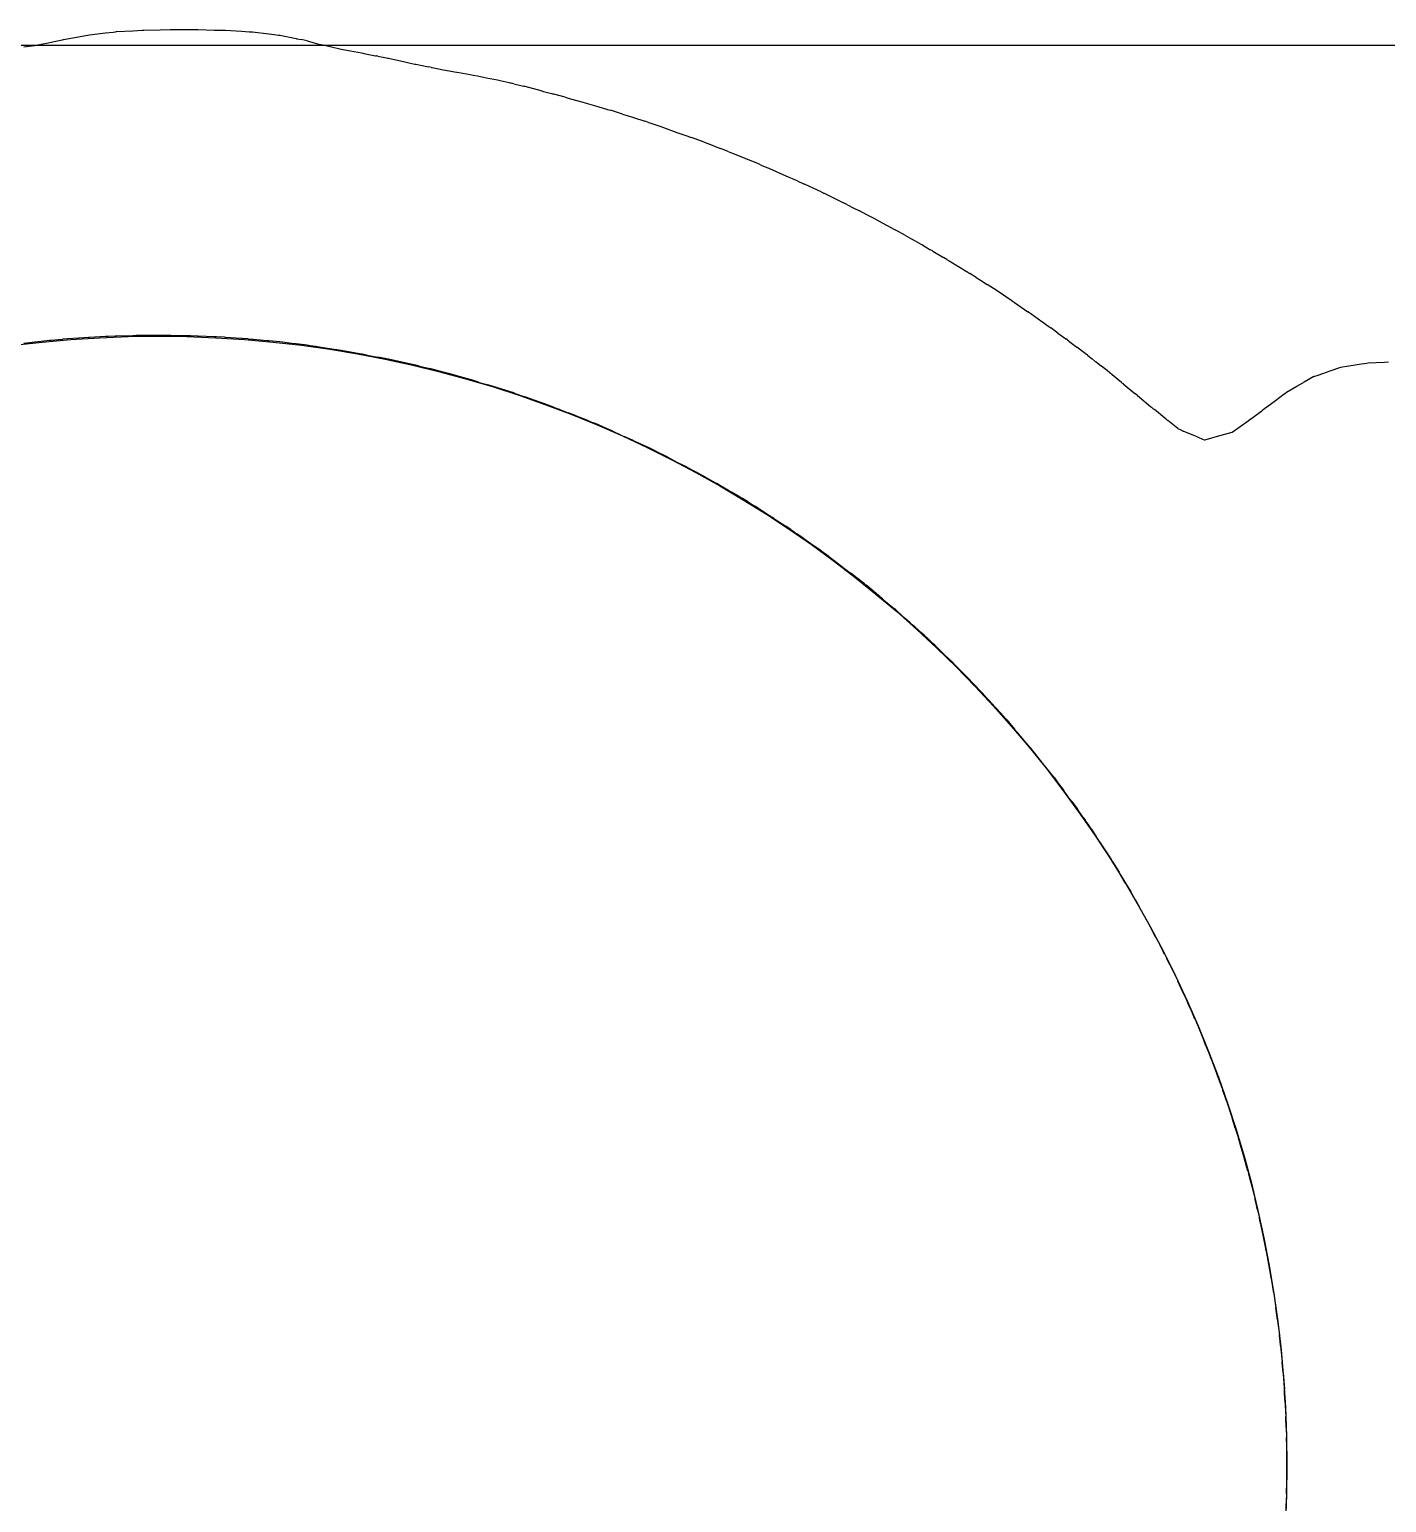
# Model space of a CAD drawing. Extents: x -22 to 217, y -59 to 33.
# Drawn here: x -7.38 to 7.58, y -0.41 to 15.83 of the extents above; entities that cross this region are included whole.
import ezdxf

# ---------------------------------------------------------------- set-up
doc = ezdxf.new("R2010")
doc.units = 0

msp = doc.modelspace()

# ---------------------------------------------------------------- linework, layer by layer
at = {"layer": 'BOUNDING_BOX'}
msp.add_line((139.4452, 15.6545), (-22.1168, 15.6545), dxfattribs=at)
at = {"layer": 'MIDPLANE_Z0_OUTLINE'}
for p, q in [((-6.8419, 15.7508), (-6.8036, 15.758)), ((-6.8036, 15.758), (-6.7402, 15.7704)), ((-6.7402, 15.7704), (-6.7209, 15.7741)), ((-6.7209, 15.7741), (-6.5419, 15.7944)), ((-6.5419, 15.7944), (-6.4577, 15.804)), ((-6.4577, 15.804), (-6.4331, 15.8071)), ((-6.4331, 15.8071), (-6.4209, 15.8086)), ((-6.4209, 15.8086), (-6.2419, 15.8187)), ((-6.2419, 15.8187), (-6.137, 15.8247)), ((-6.137, 15.8247), (-6.1269, 15.8253)), ((-6.1269, 15.8253), (-6.1209, 15.8257)), ((-6.1209, 15.8257), (-5.9419, 15.8296)), ((-5.9419, 15.8296), (-5.8296, 15.8321)), ((-5.8296, 15.8321), (-5.8243, 15.8322)), ((-5.8243, 15.8322), (-5.8209, 15.8322)), ((-5.8209, 15.8322), (-5.6419, 15.8316)), ((-5.6419, 15.8316), (-5.5305, 15.8312)), ((-5.5305, 15.8312), (-5.5246, 15.8312)), ((-5.5246, 15.8312), (-5.5209, 15.8312)), ((-5.5209, 15.8312), (-5.3419, 15.8262)), ((-5.3419, 15.8262), (-5.2384, 15.8233)), ((-5.2384, 15.8233), (-5.2273, 15.823)), ((-5.2273, 15.823), (-5.2209, 15.8228)), ((-5.2209, 15.8228), (-5.0419, 15.8121)), ((-5.0419, 15.8121), (-4.9547, 15.8069)), ((-4.9547, 15.8069), (-4.9318, 15.8055)), ((-4.9318, 15.8055), (-4.9209, 15.8048)), ((-4.9209, 15.8048), (-4.7419, 15.7839)), ((-4.7419, 15.7839), (-4.6844, 15.7773)), ((-4.6844, 15.7773), (-4.6346, 15.7707)), ((-4.6346, 15.7707), (-4.6209, 15.7688)), ((-4.6209, 15.7688), (-4.4419, 15.732)), ((-7.4419, 15.6393), (-7.3209, 15.6547)), ((-7.3209, 15.6547), (-7.27, 15.6658)), ((-7.27, 15.6658), (-7.1753, 15.6864)), ((-7.1753, 15.6864), (-7.1419, 15.6929)), ((-7.1419, 15.6929), (-7.0209, 15.7167)), ((-7.0209, 15.7167), (-7.0156, 15.7177)), ((-7.0156, 15.7177), (-7.005, 15.7198)), ((-7.005, 15.7198), (-6.8419, 15.7508)), ((-4.4419, 15.732), (-4.4318, 15.7299)), ((-4.4318, 15.7299), (-4.3846, 15.7198)), ((-4.3209, 15.7061), (-4.3846, 15.7198)), ((-4.3209, 15.7061), (-4.3076, 15.7026)), ((-4.3076, 15.7026), (-4.1897, 15.6719)), ((-4.1897, 15.6719), (-4.1419, 15.661)), ((-4.1419, 15.661), (-4.0209, 15.6332)), ((-4.0209, 15.6332), (-3.9894, 15.6262)), ((-3.9894, 15.6262), (-3.9453, 15.6164)), ((-3.9453, 15.6164), (-3.8419, 15.5966)), ((-3.8419, 15.5966), (-3.7209, 15.5735)), ((-3.7209, 15.5735), (-3.706, 15.5705)), ((-3.706, 15.5705), (-3.6936, 15.5681)), ((-3.6936, 15.5681), (-3.5668, 15.5432)), ((-3.5668, 15.5432), (-3.5541, 15.5407)), ((-3.5419, 15.5383), (-3.5541, 15.5407)), ((-3.5419, 15.5383), (-3.4434, 15.5183)), ((-3.4434, 15.5183), (-3.4287, 15.5155)), ((-3.4287, 15.5155), (-3.4209, 15.514)), ((-3.4209, 15.514), (-3.2419, 15.4737)), ((-3.2419, 15.4737), (-3.1979, 15.4638)), ((-3.1979, 15.4638), (-3.1314, 15.4501)), ((-3.1314, 15.4501), (-3.1209, 15.448)), ((-3.1209, 15.448), (-2.9835, 15.4198)), ((-2.949, 15.4127), (-2.9835, 15.4198)), ((-2.949, 15.4127), (-2.9419, 15.4114)), ((-2.9419, 15.4114), (-2.8209, 15.3889)), ((-2.8209, 15.3889), (-2.7955, 15.3842)), ((-2.7955, 15.3842), (-2.6959, 15.3658)), ((-2.6959, 15.3658), (-2.6419, 15.3561)), ((-2.6419, 15.3561), (-2.5209, 15.3345)), ((-2.5209, 15.3345), (-2.4884, 15.3283)), ((-2.4884, 15.3283), (-2.4423, 15.3194)), ((-2.4423, 15.3194), (-2.3419, 15.2995)), ((-2.3419, 15.2995), (-2.2209, 15.2756)), ((-2.2209, 15.2756), (-2.2054, 15.2722)), ((-2.2054, 15.2722), (-2.1924, 15.2693)), ((-2.1924, 15.2693), (-2.0932, 15.2461)), ((-2.0932, 15.2461), (-2.0701, 15.2407)), ((-2.0419, 15.2341), (-2.0701, 15.2407)), ((-2.0419, 15.2341), (-1.9494, 15.2123)), ((-1.9494, 15.2123), (-1.9301, 15.2077)), ((-1.9301, 15.2077), (-1.9209, 15.2055)), ((-1.9209, 15.2055), (-1.7419, 15.1576)), ((-1.7419, 15.1576), (-1.712, 15.1496)), ((-1.712, 15.1496), (-1.6237, 15.126)), ((-1.6237, 15.126), (-1.6209, 15.1253)), ((-1.6209, 15.1253), (-1.6011, 15.1198)), ((-1.4766, 15.0851), (-1.6011, 15.1198)), ((-1.4766, 15.0851), (-1.4419, 15.0755)), ((-1.4419, 15.0755), (-1.3209, 15.042)), ((-1.3209, 15.042), (-1.2902, 15.0332)), ((-1.2902, 15.0332), (-1.2423, 15.0193)), ((-1.2423, 15.0193), (-1.1419, 14.99)), ((-1.1419, 14.99), (-1.0209, 14.9546)), ((-1.0209, 14.9546), (-1.0148, 14.9527)), ((-1.0148, 14.9527), (-1.0103, 14.9514)), ((-1.0103, 14.9514), (-0.9943, 14.9463)), ((-0.9943, 14.9463), (-0.9766, 14.9408)), ((-0.8419, 14.8985), (-0.9766, 14.9408)), ((-0.8419, 14.8985), (-0.782, 14.8797)), ((-0.782, 14.8797), (-0.7322, 14.8639)), ((-0.7322, 14.8639), (-0.7209, 14.8603)), ((-0.7209, 14.8603), (-0.5982, 14.8198)), ((-0.5559, 14.8058), (-0.5982, 14.8198)), ((-0.5559, 14.8058), (-0.5419, 14.8011)), ((-0.5419, 14.8011), (-0.4209, 14.7605)), ((-0.4209, 14.7605), (-0.3917, 14.7503)), ((-0.3917, 14.7503), (-0.3321, 14.7296)), ((-0.3321, 14.7296), (-0.2419, 14.6977)), ((-0.2419, 14.6977), (-0.1209, 14.6548)), ((-0.1209, 14.6548), (-0.115, 14.6527)), ((-0.115, 14.6527), (-0.1106, 14.6511)), ((-0.1106, 14.6511), (-0.0979, 14.6463)), ((-0.0979, 14.6463), (-0.083, 14.6407)), ((0.0581, 14.5882), (-0.083, 14.6407)), ((0.0581, 14.5882), (0.108, 14.5697)), ((0.108, 14.5697), (0.171, 14.5457)), ((0.171, 14.5457), (0.1791, 14.5426)), ((0.1791, 14.5426), (0.2375, 14.5198)), ((0.3241, 14.4858), (0.2375, 14.5198)), ((0.3241, 14.4858), (0.3581, 14.4722)), ((0.3581, 14.4722), (0.4791, 14.4238)), ((0.4791, 14.4238), (0.5051, 14.4131)), ((0.5051, 14.4131), (0.5379, 14.3996)), ((0.6581, 14.3491), (0.5379, 14.3996)), ((0.678, 14.3407), (0.6581, 14.3491)), ((0.678, 14.3407), (0.6851, 14.3378)), ((0.6851, 14.3378), (0.7492, 14.3109)), ((0.7492, 14.3109), (0.77, 14.302)), ((0.77, 14.302), (0.7791, 14.2981)), ((0.7791, 14.2981), (0.9579, 14.2198)), ((0.958, 14.2197), (0.9579, 14.2198)), ((0.958, 14.2197), (0.9581, 14.2197)), ((0.9581, 14.2197), (1.0791, 14.1654)), ((1.0791, 14.1654), (1.1056, 14.1532)), ((1.1056, 14.1532), (1.1645, 14.1262)), ((1.2581, 14.0823), (1.1645, 14.1262)), ((1.3467, 14.0407), (1.2581, 14.0823)), ((1.3467, 14.0407), (1.354, 14.0373)), ((1.354, 14.0373), (1.3687, 14.0304)), ((1.3687, 14.0304), (1.3752, 14.0273)), ((1.3752, 14.0273), (1.3791, 14.0255)), ((1.3791, 14.0255), (1.5581, 13.9383)), ((1.5581, 13.9383), (1.5705, 13.9322)), ((1.5705, 13.9322), (1.5955, 13.9198)), ((1.6791, 13.878), (1.5955, 13.9198)), ((1.6791, 13.878), (1.7024, 13.8662)), ((1.7024, 13.8662), (1.7701, 13.8318)), ((1.8581, 13.786), (1.7701, 13.8318)), ((1.9452, 13.7407), (1.8581, 13.786)), ((1.9452, 13.7407), (1.9525, 13.737)), ((1.9525, 13.737), (1.9675, 13.7292)), ((1.9675, 13.7292), (1.9748, 13.7253)), ((1.9748, 13.7253), (1.9791, 13.723)), ((1.9791, 13.723), (2.1581, 13.6266)), ((2.1581, 13.6266), (2.1625, 13.6242)), ((2.1625, 13.6242), (2.1706, 13.6198)), ((2.2791, 13.5598), (2.1706, 13.6198)), ((2.2791, 13.5598), (2.3044, 13.5457)), ((2.3044, 13.5457), (2.3554, 13.5171)), ((2.4581, 13.4583), (2.3554, 13.5171)), ((2.4886, 13.4408), (2.4581, 13.4583)), ((2.4886, 13.4408), (2.497, 13.436)), ((2.497, 13.436), (2.5462, 13.4079)), ((2.5462, 13.4079), (2.5699, 13.394)), ((2.5699, 13.394), (2.5791, 13.3886)), ((2.5791, 13.3886), (2.6953, 13.3198)), ((2.7347, 13.2964), (2.6953, 13.3198)), ((2.7347, 13.2964), (2.7581, 13.2822)), ((2.7581, 13.2822), (2.8791, 13.2087)), ((2.8791, 13.2087), (2.8992, 13.1963)), ((2.8992, 13.1963), (2.9212, 13.1828)), ((2.9212, 13.1828), (2.9635, 13.1562)), ((2.9635, 13.1562), (2.988, 13.1407)), ((3.0581, 13.0968), (2.988, 13.1407)), ((3.0581, 13.0968), (3.1054, 13.0671)), ((3.1054, 13.0671), (3.1791, 13.0198)), ((3.1791, 13.0198), (3.1791, 13.0198)), ((3.1791, 13.0198), (3.1791, 13.0198)), ((3.2876, 12.9493), (3.1791, 13.0198)), ((3.3581, 12.9024), (3.2876, 12.9493)), ((3.4507, 12.8407), (3.3581, 12.9024)), ((3.4507, 12.8407), (3.4565, 12.8369)), ((3.4565, 12.8369), (3.4678, 12.8295)), ((3.4678, 12.8295), (3.475, 12.8246)), ((3.475, 12.8246), (3.4791, 12.8218)), ((3.4791, 12.8218), (3.6278, 12.7198)), ((3.6458, 12.7075), (3.6278, 12.7198)), ((3.6458, 12.7075), (3.6581, 12.6988)), ((3.6581, 12.6988), (3.7791, 12.6137)), ((3.7791, 12.6137), (3.799, 12.5995)), ((3.799, 12.5995), (3.8218, 12.5834)), ((3.8218, 12.5834), (3.8576, 12.5574)), ((3.8576, 12.5574), (3.8805, 12.5407)), ((3.9581, 12.4846), (3.8805, 12.5407)), ((-7.3209, 12.3863), (-7.4419, 12.371)), ((-7.2862, 12.3896), (-7.3209, 12.3863)), ((-7.1601, 12.4015), (-7.2862, 12.3896)), ((-7.1419, 12.4034), (-7.1601, 12.4015)), ((-7.0209, 12.4157), (-7.1419, 12.4034)), ((-7.0148, 12.4161), (-7.0209, 12.4157)), ((-6.9631, 12.4198), (-7.0148, 12.4161)), ((-6.8419, 12.4283), (-6.9631, 12.4198)), ((-6.8327, 12.429), (-6.8419, 12.4283)), ((-6.731, 12.4367), (-6.8327, 12.429)), ((-6.7209, 12.4375), (-6.731, 12.4367)), ((-6.5419, 12.4459), (-6.7209, 12.4375)), ((-6.5145, 12.4472), (-6.5419, 12.4459)), ((-6.4351, 12.4512), (-6.5145, 12.4472)), ((-6.4209, 12.4519), (-6.4351, 12.4512)), ((-6.2419, 12.4561), (-6.4209, 12.4519)), ((-6.2047, 12.457), (-6.2419, 12.4561)), ((-6.136, 12.4587), (-6.2047, 12.457)), ((-6.1209, 12.4591), (-6.136, 12.4587)), ((-5.9419, 12.4591), (-6.1209, 12.4591)), ((-5.9025, 12.4592), (-5.9419, 12.4591)), ((-5.8356, 12.4592), (-5.9025, 12.4592)), ((-5.8209, 12.4592), (-5.8356, 12.4592)), ((-5.6419, 12.455), (-5.8209, 12.4592)), ((-5.6075, 12.4542), (-5.6419, 12.455)), ((-5.5341, 12.4524), (-5.6075, 12.4542)), ((-5.5209, 12.4521), (-5.5341, 12.4524)), ((-5.3419, 12.4437), (-5.5209, 12.4521)), ((-5.319, 12.4427), (-5.3419, 12.4437)), ((-5.2299, 12.4382), (-5.319, 12.4427)), ((-5.2209, 12.4377), (-5.2299, 12.4382)), ((-5.0419, 12.4252), (-5.2209, 12.4377)), ((-5.0368, 12.4248), (-5.0419, 12.4252)), ((-4.9698, 12.4198), (-5.0368, 12.4248)), ((-4.9698, 12.4198), (-4.9209, 12.416)), ((-4.9162, 12.4156), (-4.9209, 12.416)), ((-4.7607, 12.401), (-4.9162, 12.4156)), ((-4.7419, 12.3991), (-4.7607, 12.401)), ((-4.6209, 12.3868), (-4.7419, 12.3991)), ((-4.593, 12.3836), (-4.6209, 12.3868)), ((-4.4902, 12.3715), (-4.593, 12.3836)), ((-4.4419, 12.3653), (-4.4902, 12.3715)), ((-4.3209, 12.3499), (-4.4419, 12.3653)), ((-4.286, 12.345), (-4.3209, 12.3499)), ((-4.2252, 12.3365), (-4.286, 12.345)), ((3.9581, 12.4846), (3.9957, 12.4573)), ((3.9957, 12.4573), (4.0462, 12.4198)), ((4.0791, 12.3953), (4.0462, 12.4198)), ((4.0791, 12.3953), (4.0939, 12.3842)), ((4.0939, 12.3842), (4.1675, 12.3292)), ((-4.1419, 12.3238), (-4.2252, 12.3365)), ((-4.0209, 12.3053), (-4.1419, 12.3238)), ((-3.994, 12.301), (-4.0209, 12.3053)), ((-3.9654, 12.2963), (-3.994, 12.301)), ((-3.8419, 12.2745), (-3.9654, 12.2963)), ((-3.7209, 12.2531), (-3.8419, 12.2745)), ((-3.715, 12.252), (-3.7209, 12.2531)), ((-3.7105, 12.2512), (-3.715, 12.252)), ((-3.6837, 12.2458), (-3.7105, 12.2512)), ((-3.6587, 12.2407), (-3.6837, 12.2458)), ((-3.6587, 12.2407), (-3.5419, 12.2188)), ((-3.4586, 12.2031), (-3.5419, 12.2188)), ((-3.432, 12.1976), (-3.4586, 12.2031)), ((-3.4209, 12.1953), (-3.432, 12.1976)), ((-3.2419, 12.1572), (-3.4209, 12.1953)), ((4.2581, 12.2598), (4.1675, 12.3292)), ((4.2829, 12.2407), (4.2581, 12.2598)), ((4.2829, 12.2407), (4.2895, 12.2357)), ((4.2895, 12.2357), (4.3374, 12.1991)), ((4.3374, 12.1991), (4.3705, 12.1731)), ((-3.211, 12.1507), (-3.2419, 12.1572)), ((-3.1256, 12.1307), (-3.211, 12.1507)), ((-3.1209, 12.1296), (-3.1256, 12.1307)), ((-3.0797, 12.1198), (-3.1209, 12.1296)), ((-3.0797, 12.1198), (-2.9684, 12.0932)), ((-2.9419, 12.0863), (-2.9684, 12.0932)), ((-2.8209, 12.0548), (-2.9419, 12.0863)), ((-2.7895, 12.0465), (-2.8209, 12.0548)), ((-2.7306, 12.031), (-2.7895, 12.0465)), ((-2.6419, 12.0057), (-2.7306, 12.031)), ((4.3705, 12.1731), (4.3791, 12.1663)), ((4.3791, 12.1663), (4.4381, 12.1198)), ((4.5052, 12.0669), (4.4381, 12.1198)), ((4.5581, 12.024), (4.5052, 12.0669)), ((4.661, 11.9408), (4.5581, 12.024)), ((6.7791, 12.0056), (6.827, 12.0219)), ((6.827, 12.0219), (6.8774, 12.0391)), ((6.8774, 12.0391), (6.9581, 12.0674)), ((6.9581, 12.0674), (7.0791, 12.1098)), ((7.0791, 12.1098), (7.0943, 12.1121)), ((7.0943, 12.1121), (7.144, 12.1198)), ((7.144, 12.1198), (7.2581, 12.1373)), ((7.2581, 12.1373), (7.2787, 12.1404)), ((7.2787, 12.1404), (7.3619, 12.1537)), ((7.3619, 12.1537), (7.3791, 12.1564)), ((7.3791, 12.1564), (7.5581, 12.1644)), ((7.5581, 12.1644), (7.6048, 12.1665)), ((-2.5209, 11.9711), (-2.6419, 12.0057)), ((-2.508, 11.9674), (-2.5209, 11.9711)), ((-2.4973, 11.9644), (-2.508, 11.9674)), ((-2.4512, 11.95), (-2.4973, 11.9644)), ((-2.4213, 11.9408), (-2.4512, 11.95)), ((-2.4213, 11.9408), (-2.3419, 11.9178)), ((-2.2659, 11.8958), (-2.3419, 11.9178)), ((-2.2324, 11.885), (-2.2659, 11.8958)), ((-2.2209, 11.8813), (-2.2324, 11.885)), ((-2.0419, 11.8248), (-2.2209, 11.8813)), ((4.661, 11.9408), (4.6646, 11.9378)), ((4.6646, 11.9378), (4.671, 11.9327)), ((4.671, 11.9327), (4.6761, 11.9285)), ((4.6761, 11.9285), (4.6791, 11.926)), ((4.6791, 11.926), (4.8073, 11.8198)), ((6.4791, 11.8347), (6.5907, 11.8979)), ((6.5907, 11.8979), (6.6581, 11.936)), ((6.6581, 11.936), (6.6665, 11.9408)), ((6.6742, 11.9452), (6.6665, 11.9408)), ((6.7791, 12.0056), (6.6742, 11.9452)), ((-2.0381, 11.8236), (-2.0419, 11.8248)), ((-2.027, 11.8198), (-2.0381, 11.8236)), ((-2.027, 11.8198), (-1.9209, 11.7829)), ((-1.8962, 11.7744), (-1.9209, 11.7829)), ((-1.8151, 11.7466), (-1.8962, 11.7744)), ((-1.7419, 11.7194), (-1.8151, 11.7466)), ((-1.6209, 11.6742), (-1.7419, 11.7194)), ((4.835, 11.7967), (4.8073, 11.8198)), ((4.835, 11.7967), (4.8581, 11.7772)), ((4.8581, 11.7772), (4.9791, 11.6745)), ((6.223, 11.6407), (6.3581, 11.7431)), ((6.3581, 11.7431), (6.4534, 11.8153)), ((6.4534, 11.8153), (6.4593, 11.8198)), ((6.4593, 11.8198), (6.4791, 11.8347)), ((-1.6076, 11.6693), (-1.6209, 11.6742)), ((-1.5964, 11.6653), (-1.6076, 11.6693)), ((-1.5615, 11.6513), (-1.5964, 11.6653)), ((-1.5349, 11.6407), (-1.5615, 11.6513)), ((-1.5349, 11.6407), (-1.4419, 11.6062)), ((-1.3789, 11.5828), (-1.4419, 11.6062)), ((-1.3313, 11.5631), (-1.3789, 11.5828)), ((-1.3209, 11.5588), (-1.3313, 11.5631)), ((-1.2231, 11.5198), (-1.3209, 11.5588)), ((4.9791, 11.6745), (4.9893, 11.6663)), ((4.9893, 11.6663), (4.9978, 11.6595)), ((4.9978, 11.6595), (5.0087, 11.6507)), ((5.0087, 11.6507), (5.0212, 11.6407)), ((5.1581, 11.5299), (5.0212, 11.6407)), ((6.0593, 11.5198), (6.1378, 11.5772)), ((6.1378, 11.5772), (6.1791, 11.6074)), ((6.1791, 11.6074), (6.2052, 11.6272)), ((6.2052, 11.6272), (6.223, 11.6407)), ((-1.2231, 11.5198), (-1.1651, 11.4966)), ((-1.1419, 11.4864), (-1.1651, 11.4966)), ((-1.0209, 11.4334), (-1.1419, 11.4864)), ((-0.9939, 11.4219), (-1.0209, 11.4334)), ((-0.956, 11.4057), (-0.9939, 11.4219)), ((-0.956, 11.4057), (-0.8419, 11.3528)), ((5.1581, 11.5299), (5.1636, 11.5253)), ((5.1636, 11.5253), (5.1706, 11.5198)), ((5.2791, 11.433), (5.1706, 11.5198)), ((5.2791, 11.433), (5.3047, 11.4201)), ((5.3047, 11.4201), (5.3405, 11.4022)), ((5.4581, 11.3549), (5.3405, 11.4022)), ((5.7581, 11.3592), (5.8791, 11.3923)), ((5.8791, 11.3923), (5.9694, 11.4561)), ((5.9694, 11.4561), (6.0546, 11.5163)), ((6.0546, 11.5163), (6.0581, 11.5188)), ((6.0581, 11.5188), (6.0593, 11.5198)), ((-0.8419, 11.3528), (-0.8159, 11.3407)), ((-0.8075, 11.3371), (-0.8159, 11.3407)), ((-0.7495, 11.3121), (-0.8075, 11.3371)), ((-0.7296, 11.3025), (-0.7495, 11.3121)), ((-0.7209, 11.2983), (-0.7296, 11.3025)), ((-0.5502, 11.2198), (-0.7209, 11.2983)), ((-0.5502, 11.2198), (-0.5445, 11.2172)), ((-0.5419, 11.2158), (-0.5445, 11.2172)), ((-0.4209, 11.1544), (-0.5419, 11.2158)), ((5.4931, 11.3407), (5.4581, 11.3549)), ((5.4931, 11.3407), (5.503, 11.3365)), ((5.503, 11.3365), (5.5531, 11.3147)), ((5.5531, 11.3147), (5.5705, 11.3092)), ((5.5705, 11.3092), (5.5791, 11.3065)), ((5.5791, 11.3065), (5.6456, 11.3269)), ((5.6456, 11.3269), (5.6907, 11.3407)), ((5.6907, 11.3407), (5.7581, 11.3592)), ((-0.3942, 11.1414), (-0.4209, 11.1544)), ((-0.3446, 11.1171), (-0.3942, 11.1414)), ((-0.3446, 11.1171), (-0.2419, 11.0625)), ((-0.2419, 11.0625), (-0.201, 11.0407)), ((-0.1911, 11.0359), (-0.201, 11.0407)), ((-0.1474, 11.0143), (-0.1911, 11.0359)), ((-0.1291, 11.0041), (-0.1474, 11.0143)), ((-0.1209, 10.9996), (-0.1291, 11.0041)), ((0.0309, 10.9198), (-0.1209, 10.9996)), ((0.0309, 10.9198), (0.0487, 10.9104)), ((0.0581, 10.905), (0.0487, 10.9104)), ((0.1791, 10.8349), (0.0581, 10.905)), ((0.2039, 10.8211), (0.1791, 10.8349)), ((0.2396, 10.8013), (0.2039, 10.8211)), ((0.3269, 10.7486), (0.2396, 10.8013)), ((0.3399, 10.7407), (0.3269, 10.7486)), ((0.3399, 10.7407), (0.3581, 10.7305)), ((0.429, 10.6906), (0.3581, 10.7305)), ((0.4701, 10.6647), (0.429, 10.6906)), ((0.4791, 10.6591), (0.4701, 10.6647)), ((0.545, 10.6198), (0.4791, 10.6591)), ((0.545, 10.6198), (0.6158, 10.5775)), ((0.6581, 10.5499), (0.6158, 10.5775)), ((0.7791, 10.4709), (0.6581, 10.5499)), ((0.7892, 10.4645), (0.7791, 10.4709)), ((0.7976, 10.4593), (0.7892, 10.4645)), ((0.8107, 10.4504), (0.7976, 10.4593)), ((0.8249, 10.4408), (0.8107, 10.4504)), ((0.8249, 10.4408), (0.9581, 10.356)), ((0.9802, 10.3419), (0.9581, 10.356)), ((1.0115, 10.3198), (0.9802, 10.3419)), ((1.0115, 10.3198), (1.0791, 10.272)), ((1.1012, 10.2571), (1.0791, 10.272)), ((1.1575, 10.2192), (1.1012, 10.2571)), ((1.1575, 10.2192), (1.2581, 10.1459)), ((1.2581, 10.1459), (1.2652, 10.1407)), ((1.2677, 10.139), (1.2652, 10.1407)), ((1.3329, 10.0946), (1.2677, 10.139)), ((1.3707, 10.0657), (1.3329, 10.0946)), ((1.3791, 10.0594), (1.3707, 10.0657)), ((1.4341, 10.0198), (1.3791, 10.0594)), ((1.4341, 10.0198), (1.5062, 9.9679)), ((1.5062, 9.9679), (1.5581, 9.9272)), ((1.5581, 9.9272), (1.6681, 9.8407)), ((1.6704, 9.839), (1.6681, 9.8407)), ((1.6744, 9.8361), (1.6704, 9.839)), ((1.6773, 9.8337), (1.6744, 9.8361)), ((1.6791, 9.8323), (1.6773, 9.8337)), ((1.8258, 9.7198), (1.6791, 9.8323)), ((1.8258, 9.7198), (1.8441, 9.7058)), ((1.8581, 9.6939), (1.8441, 9.7058)), ((1.9791, 9.5917), (1.8581, 9.6939)), ((1.9935, 9.5801), (1.9791, 9.5917)), ((2.0073, 9.569), (1.9935, 9.5801)), ((2.0238, 9.5546), (2.0073, 9.569)), ((2.0398, 9.5407), (2.0238, 9.5546)), ((2.0398, 9.5407), (2.1581, 9.4439)), ((2.1714, 9.433), (2.1581, 9.4439)), ((2.186, 9.4198), (2.1714, 9.433)), ((2.186, 9.4198), (2.2791, 9.3353)), ((2.2999, 9.3173), (2.2791, 9.3353)), ((2.3298, 9.2915), (2.2999, 9.3173)), ((2.3639, 9.2599), (2.3298, 9.2915)), ((2.3845, 9.2407), (2.3639, 9.2599)), ((2.3845, 9.2407), (2.4581, 9.1763)), ((2.4882, 9.1499), (2.4581, 9.1763)), ((2.5191, 9.1198), (2.4882, 9.1499)), ((2.5191, 9.1198), (2.5791, 9.0614)), ((2.5994, 9.0426), (2.5791, 9.0614)), ((2.6418, 9.0035), (2.5994, 9.0426)), ((2.6858, 8.9598), (2.6418, 9.0035)), ((2.705, 8.9408), (2.6858, 8.9598)), ((2.705, 8.9408), (2.7581, 8.891)), ((2.7948, 8.8565), (2.7581, 8.891)), ((2.8301, 8.8198), (2.7948, 8.8565)), ((2.8301, 8.8198), (2.8791, 8.7686)), ((2.8981, 8.7498), (2.8791, 8.7686)), ((2.9434, 8.7051), (2.8981, 8.7498)), ((2.9854, 8.6606), (2.9434, 8.7051)), ((3.004, 8.6407), (2.9854, 8.6606)), ((3.004, 8.6407), (3.0581, 8.5865)), ((3.0913, 8.553), (3.0581, 8.5865)), ((3.1211, 8.5198), (3.0913, 8.553)), ((3.1211, 8.5198), (3.1791, 8.455)), ((3.1984, 8.4346), (3.1791, 8.455)), ((3.2346, 8.3963), (3.1984, 8.4346)), ((3.2649, 8.3619), (3.2346, 8.3963)), ((3.2835, 8.3407), (3.2649, 8.3619)), ((3.2835, 8.3407), (3.3581, 8.2604)), ((3.3776, 8.2393), (3.3581, 8.2604)), ((3.394, 8.2198), (3.3776, 8.2393)), ((3.394, 8.2198), (3.4791, 8.118)), ((3.4956, 8.0994), (3.4791, 8.118)), ((3.5153, 8.077), (3.4956, 8.0994)), ((3.5308, 8.0582), (3.5153, 8.077)), ((3.5452, 8.0407), (3.5308, 8.0582)), ((3.6496, 7.9198), (3.5452, 8.0407)), ((3.6535, 7.9152), (3.6496, 7.9198)), ((3.6581, 7.9094), (3.6535, 7.9152)), ((3.7791, 7.755), (3.6581, 7.9094)), ((3.7827, 7.7505), (3.7791, 7.755)), ((3.7855, 7.7472), (3.7827, 7.7505)), ((3.7876, 7.7444), (3.7855, 7.7472)), ((3.7904, 7.7407), (3.7876, 7.7444)), ((3.8876, 7.6198), (3.7904, 7.7407)), ((3.9189, 7.5806), (3.8876, 7.6198)), ((3.9189, 7.5806), (3.9581, 7.5274)), ((3.9581, 7.5274), (4.0218, 7.4407)), ((4.0283, 7.4324), (4.0218, 7.4407)), ((4.0469, 7.4086), (4.0283, 7.4324)), ((4.0729, 7.3712), (4.0469, 7.4086)), ((4.0791, 7.3624), (4.0729, 7.3712)), ((4.1108, 7.3198), (4.0791, 7.3624)), ((4.1108, 7.3198), (4.1736, 7.2353)), ((4.2298, 7.1538), (4.1736, 7.2353)), ((4.2387, 7.1407), (4.2298, 7.1538)), ((4.2387, 7.1407), (4.2581, 7.114)), ((4.2976, 7.0593), (4.2581, 7.114)), ((4.3233, 7.0198), (4.2976, 7.0593)), ((4.3233, 7.0198), (4.3791, 6.934)), ((4.3948, 6.9112), (4.3791, 6.934)), ((4.4171, 6.8787), (4.3948, 6.9112)), ((4.4296, 6.8593), (4.4171, 6.8787)), ((4.4416, 6.8407), (4.4296, 6.8593)), ((4.5216, 6.7198), (4.4416, 6.8407)), ((4.5361, 6.6978), (4.5216, 6.7198)), ((4.5361, 6.6978), (4.5581, 6.6617)), ((4.5581, 6.6617), (4.6317, 6.5407)), ((4.6369, 6.5323), (4.6317, 6.5407)), ((4.6498, 6.5115), (4.6369, 6.5323)), ((4.6737, 6.4694), (4.6498, 6.5115)), ((4.6791, 6.46), (4.6737, 6.4694)), ((4.7032, 6.4198), (4.6791, 6.46)), ((4.7032, 6.4198), (4.7613, 6.323)), ((4.795, 6.2645), (4.7613, 6.323)), ((4.8087, 6.2407), (4.795, 6.2645)), ((4.8087, 6.2407), (4.8581, 6.1535)), ((4.8703, 6.1319), (4.8581, 6.1535)), ((4.877, 6.1198), (4.8703, 6.1319)), ((4.877, 6.1198), (4.9753, 5.9407)), ((4.9758, 5.9398), (4.9753, 5.9407)), ((4.9766, 5.9383), (4.9758, 5.9398)), ((4.9782, 5.9354), (4.9766, 5.9383)), ((4.9791, 5.9337), (4.9782, 5.9354)), ((5.0394, 5.8198), (4.9791, 5.9337)), ((5.0394, 5.8198), (5.0805, 5.7421)), ((5.1234, 5.6584), (5.0805, 5.7421)), ((5.1325, 5.6407), (5.1234, 5.6584)), ((5.1325, 5.6407), (5.1581, 5.5898)), ((5.1815, 5.5432), (5.1581, 5.5898)), ((5.1929, 5.5198), (5.1815, 5.5432)), ((5.1929, 5.5198), (5.2791, 5.3427)), ((5.2794, 5.342), (5.2791, 5.3427)), ((5.2797, 5.3414), (5.2794, 5.342)), ((5.2799, 5.3411), (5.2797, 5.3414)), ((5.28, 5.3407), (5.2799, 5.3411)), ((5.336, 5.2198), (5.28, 5.3407)), ((5.3746, 5.1363), (5.336, 5.2198)), ((5.4067, 5.0647), (5.3746, 5.1363)), ((5.4175, 5.0407), (5.4067, 5.0647)), ((5.4175, 5.0407), (5.4581, 4.9476)), ((5.4665, 4.9282), (5.4581, 4.9476)), ((5.4701, 4.9198), (5.4665, 4.9282)), ((5.4701, 4.9198), (5.5457, 4.7407)), ((5.5489, 4.733), (5.5457, 4.7407)), ((5.5554, 4.7171), (5.5489, 4.733)), ((5.575, 4.6676), (5.5554, 4.7171)), ((5.5791, 4.6573), (5.575, 4.6676)), ((5.594, 4.6198), (5.5791, 4.6573)), ((5.594, 4.6198), (5.6408, 4.5025)), ((5.6543, 4.4676), (5.6408, 4.5025)), ((5.6646, 4.4407), (5.6543, 4.4676)), ((5.7097, 4.3198), (5.6646, 4.4407)), ((5.7228, 4.2845), (5.7097, 4.3198)), ((5.7228, 4.2845), (5.7581, 4.187)), ((5.7581, 4.187), (5.7748, 4.1407)), ((5.7771, 4.1342), (5.7748, 4.1407)), ((5.8016, 4.0633), (5.7771, 4.1342)), ((5.8162, 4.0198), (5.8016, 4.0633)), ((5.8162, 4.0198), (5.8764, 3.8407)), ((5.8766, 3.84), (5.8764, 3.8407)), ((5.877, 3.8387), (5.8766, 3.84)), ((5.8783, 3.8345), (5.877, 3.8387)), ((5.8791, 3.8321), (5.8783, 3.8345)), ((5.9142, 3.7198), (5.8791, 3.8321)), ((5.9142, 3.7198), (5.9484, 3.6101)), ((5.9605, 3.57), (5.9484, 3.6101)), ((5.9694, 3.5407), (5.9605, 3.57)), ((6.0041, 3.4198), (5.9694, 3.5407)), ((6.0161, 3.3778), (6.0041, 3.4198)), ((6.0532, 3.2449), (6.0161, 3.3778)), ((6.0543, 3.2407), (6.0532, 3.2449)), ((6.0543, 3.2407), (6.0581, 3.2264)), ((6.0802, 3.1419), (6.0581, 3.2264)), ((6.0858, 3.1198), (6.0802, 3.1419)), ((6.0858, 3.1198), (6.1312, 2.9407)), ((6.1339, 2.9296), (6.1312, 2.9407)), ((6.1404, 2.902), (6.1339, 2.9296)), ((6.1592, 2.8198), (6.1404, 2.902)), ((6.1592, 2.8198), (6.1791, 2.7332)), ((6.1862, 2.702), (6.1791, 2.7332)), ((6.1964, 2.658), (6.1862, 2.702)), ((6.1981, 2.6505), (6.1964, 2.658)), ((6.2002, 2.6407), (6.1981, 2.6505)), ((6.2251, 2.5198), (6.2002, 2.6407)), ((6.2478, 2.4094), (6.2251, 2.5198)), ((6.2554, 2.3712), (6.2478, 2.4094)), ((6.2615, 2.3407), (6.2554, 2.3712)), ((6.2833, 2.2198), (6.2615, 2.3407)), ((6.2948, 2.1564), (6.2833, 2.2198)), ((6.3098, 2.071), (6.2948, 2.1564)), ((6.3151, 2.0407), (6.3098, 2.071)), ((6.334, 1.9198), (6.3151, 2.0407)), ((6.3372, 1.8989), (6.334, 1.9198)), ((6.3372, 1.8989), (6.3581, 1.7613)), ((6.3581, 1.7613), (6.3612, 1.7407)), ((6.3614, 1.739), (6.3612, 1.7407)), ((6.3749, 1.6365), (6.3614, 1.739)), ((6.377, 1.6198), (6.3749, 1.6365)), ((6.377, 1.6198), (6.3998, 1.4407)), ((6.4013, 1.4272), (6.3998, 1.4407)), ((6.4075, 1.3691), (6.4013, 1.4272)), ((6.4126, 1.3198), (6.4075, 1.3691)), ((6.4126, 1.3198), (6.4311, 1.1407)), ((6.4322, 1.1279), (6.4311, 1.1407)), ((6.4347, 1.0964), (6.4322, 1.1279)), ((6.4408, 1.0198), (6.4347, 1.0964)), ((6.4408, 1.0198), (6.4551, 0.8407)), ((6.4555, 0.8328), (6.4551, 0.8407)), ((6.4564, 0.818), (6.4555, 0.8328)), ((6.4618, 0.7198), (6.4564, 0.818)), ((6.4618, 0.7198), (6.4717, 0.5407)), ((6.4718, 0.538), (6.4717, 0.5407)), ((6.472, 0.5336), (6.4718, 0.538)), ((6.4755, 0.4198), (6.472, 0.5336)), ((6.4755, 0.4198), (6.4791, 0.3071)), ((6.48, 0.2774), (6.4791, 0.3071)), ((6.4811, 0.2428), (6.48, 0.2774)), ((6.4811, 0.2419), (6.4811, 0.2428)), ((6.4811, 0.2407), (6.4811, 0.2419)), ((6.482, 0.1198), (6.4811, 0.2407)), ((6.4833, -0.055), (6.482, 0.1198)), ((6.4816, -0.1642), (6.4833, -0.0593)), ((6.4833, -0.0568), (6.4833, -0.055)), ((6.4833, -0.0593), (6.4833, -0.0568)), ((6.4791, -0.3132), (6.4786, -0.34)), ((6.4791, -0.3132), (6.4813, -0.1802)), ((6.4813, -0.1802), (6.4816, -0.1642)), ((6.4733, -0.4802), (6.4783, -0.3601)), ((6.4786, -0.34), (6.4783, -0.3593)), ((6.4783, -0.3595), (6.4783, -0.3593)), ((6.4783, -0.3601), (6.4783, -0.3595))]:
    msp.add_line(p, q, dxfattribs=at)
at = {"layer": 'RING_BORE'}
msp.add_circle((-5.9672, 0), 12.45, dxfattribs=at)

doc.saveas('drawing.dxf')
